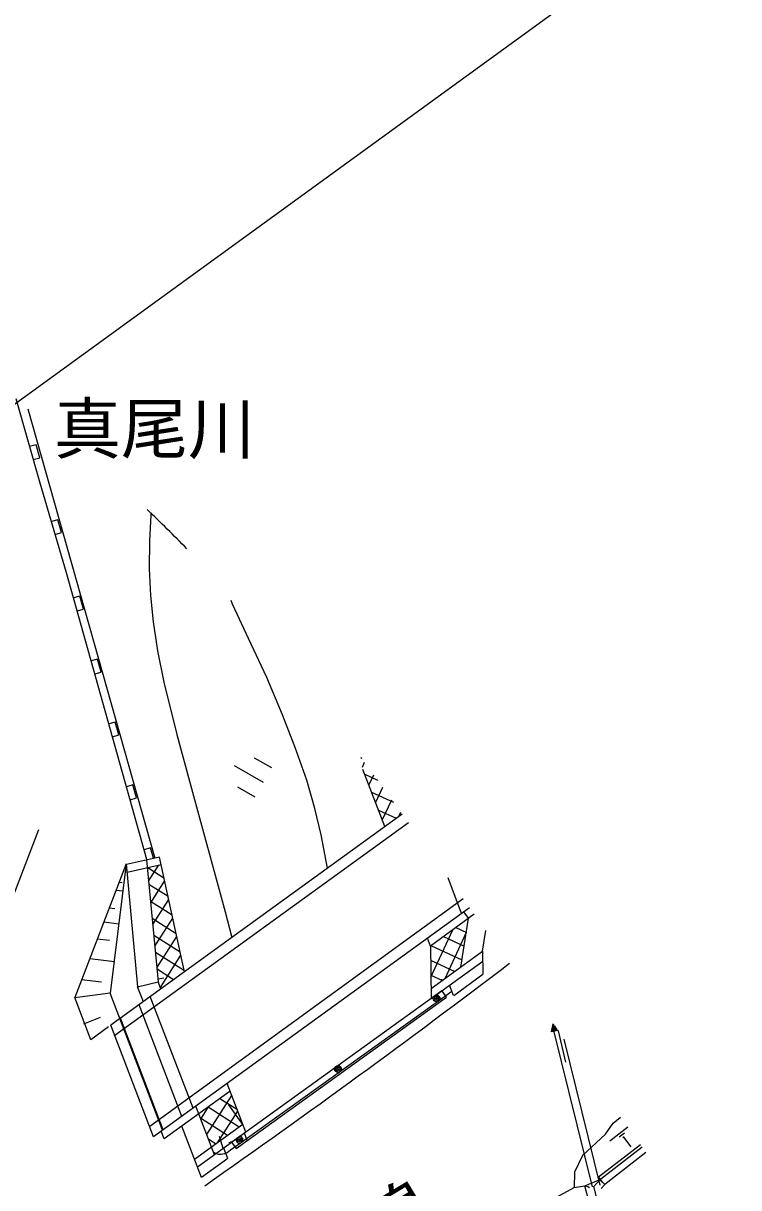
# Model space of a CAD drawing. Units: millimetres, scale not verified. Extents: x 40000 to 680004, y 20000 to 380002.
# Drawn here: x 201098 to 227762, y 276284 to 319663 of the extents above; entities that cross this region are included whole.
import ezdxf
from ezdxf.enums import TextEntityAlignment as Align

# ---------------------------------------------------------------- set-up
doc = ezdxf.new("R2010")
doc.units = ezdxf.units.MM
doc.header["$LTSCALE"] = 1000.01
doc.linetypes.add('DASHED', pattern=[7.5, 6, -1.5])
doc.layers.add('M-BGD', color=7, linetype='Continuous', lineweight=25)
doc.layers.add('M-STR-STRC', color=7, linetype='Continuous', lineweight=25)
doc.layers.add('M-BMK-HTXT', color=7, linetype='Continuous')
doc.styles.add('ＭＳ ゴシック', font='')
doc.styles.get('ＭＳ ゴシック').set_extended_font_data('MS Gothic')

msp = doc.modelspace()

# ---------------------------------------------------------------- linework, layer by layer
at = {"layer": 'M-BGD'}
for p, q in [((201724, 302531), (200829, 305674)), ((201273, 305299), (205997, 288566)), ((201577, 303961), (201336, 303893)), ((201714, 303480), (201577, 303961)), ((201473, 303412), (201714, 303480)), ((202710, 299185), (201724, 302531)), ((202386, 301168), (202146, 301098)), ((202527, 300689), (202386, 301168)), ((202288, 300618), (202527, 300689)), ((205703, 288508), (202710, 299185)), ((203211, 298321), (202971, 298254)), ((203346, 297840), (203211, 298321)), ((203106, 297772), (203346, 297840)), ((203869, 295977), (203628, 295909)), ((204004, 295495), (203869, 295977)), ((203763, 295428), (204004, 295495)), ((204526, 293633), (204285, 293565)), ((204661, 293151), (204526, 293633)), ((204420, 293084), (204661, 293151)), ((208955, 292008), (210042, 291392)), ((209698, 292305), (210350, 291935)), ((213665, 292312), (213710, 292291)), ((213737, 291953), (213821, 292137)), ((214569, 289736), (213755, 291862)), ((213822, 291689), (214304, 291467)), ((213978, 291280), (214158, 291670)), ((205183, 291288), (204942, 291221)), ((205318, 290807), (205183, 291288)), ((209082, 291217), (209734, 290848)), ((214228, 290627), (214494, 291204)), ((205077, 290740), (205318, 290807)), ((214077, 291021), (214898, 290644)), ((214478, 289974), (214830, 290738)), ((215215, 290204), (204367, 282340)), ((214333, 290353), (214998, 290047)), ((215094, 290117), (215166, 290272)), ((215449, 289880), (204515, 281954)), ((205840, 288944), (205599, 288877)), ((205949, 288557), (205840, 288944)), ((206169, 288601), (204941, 288330)), ((205695, 288496), (206128, 283953)), ((207109, 284328), (206169, 288601)), ((204935, 288355), (203015, 283375)), ((204935, 288355), (204337, 283536)), ((204935, 288355), (205359, 283774)), ((206233, 288308), (204965, 288028)), ((206341, 287817), (205743, 288200)), ((205771, 287707), (206141, 288287)), ((204669, 287666), (204788, 287651)), ((205848, 286899), (206365, 287709)), ((204556, 287371), (204806, 287340)), ((206493, 287127), (205783, 287581)), ((217496, 287041), (205809, 278569)), ((206645, 286436), (205843, 286949)), ((205925, 286091), (206517, 287018)), ((204304, 286717), (204513, 286691)), ((206797, 285746), (205903, 286317)), ((217730, 286717), (205957, 278183)), ((206002, 285283), (206669, 286327)), ((217905, 286473), (216271, 285289)), ((217407, 284506), (217693, 286320)), ((217693, 286320), (217517, 286563)), ((217684, 286313), (217692, 286309)), ((204098, 286185), (204660, 286115)), ((216290, 284124), (217103, 285892)), ((217219, 285976), (217611, 285796)), ((218217, 285094), (218340, 285870)), ((203858, 285561), (204316, 285504)), ((206949, 285055), (205963, 285685)), ((206079, 284475), (206821, 285637)), ((216271, 285289), (216160, 285579)), ((216755, 285639), (217530, 285283)), ((216821, 284081), (217611, 285800)), ((207101, 284364), (206023, 285053)), ((216271, 285280), (216277, 285293)), ((216271, 285289), (216303, 283335)), ((216290, 285303), (217448, 284770)), ((216297, 283701), (218217, 285094)), ((218217, 285094), (218231, 284239)), ((203573, 284822), (204492, 284708)), ((206207, 283748), (206973, 284946)), ((216280, 284757), (217181, 284343)), ((216303, 283335), (218223, 284727)), ((206697, 284029), (206084, 284421)), ((216289, 284203), (216717, 284006)), ((217141, 283449), (218231, 284239)), ((203274, 284046), (204009, 283955)), ((205359, 283774), (206128, 283953)), ((205573, 283215), (205359, 283774)), ((206118, 284060), (206333, 284102)), ((206229, 283690), (206128, 283953)), ((206262, 283714), (206206, 283749)), ((216655, 284052), (216714, 284029)), ((217130, 283441), (216980, 283826)), ((203015, 283375), (204333, 283547)), ((203618, 281798), (203015, 283375)), ((206293, 278426), (204337, 283536)), ((209030, 277742), (216874, 283385)), ((209389, 278370), (216699, 283629)), ((217071, 283592), (216574, 283236)), ((216874, 283385), (216699, 283629)), ((216574, 283236), (209231, 277972)), ((203356, 282395), (203977, 282633)), ((206318, 278444), (204727, 282602)), ((204280, 282278), (203618, 281798)), ((205957, 278183), (204367, 282340)), ((220779, 282088), (220849, 282391)), ((221024, 282147), (220779, 282088)), ((220796, 282164), (220813, 282096)), ((220814, 282241), (220847, 282105)), ((220832, 282317), (220881, 282113)), ((220849, 282393), (220915, 282121)), ((220904, 282314), (220949, 282129)), ((220958, 282239), (220983, 282137)), ((221012, 282164), (221017, 282146)), ((221321, 280959), (221039, 282126)), ((208811, 279881), (206354, 278100)), ((209396, 278352), (208700, 280171)), ((207938, 278262), (208871, 279723)), ((209079, 279181), (208423, 279600)), ((209285, 278642), (208757, 279370)), ((208227, 277505), (207531, 279324)), ((207715, 278843), (208006, 279297)), ((209148, 278543), (207988, 279284)), ((208333, 277953), (209093, 279142)), ((207743, 276660), (207010, 278575)), ((209285, 278642), (207484, 277337)), ((208713, 278228), (207704, 278872)), ((222792, 278274), (223079, 278688)), ((223628, 278537), (222953, 278022)), ((223079, 278688), (223360, 278908)), ((206354, 278100), (206243, 278390)), ((209396, 278352), (207595, 277047)), ((208278, 277912), (208005, 278087)), ((208394, 278200), (208554, 277718)), ((208854, 277986), (209139, 278191)), ((222792, 278274), (221934, 277479)), ((223510, 278322), (223311, 278170)), ((223496, 278185), (223447, 278147)), ((223471, 278166), (223742, 277812)), ((208719, 277368), (208571, 277755)), ((208825, 277681), (208695, 277588)), ((209231, 277972), (208825, 277681)), ((208854, 277986), (208848, 278007)), ((208854, 277986), (209030, 277742)), ((224099, 277883), (222538, 276675)), ((208719, 277368), (207743, 276660)), ((208274, 277557), (208198, 277597)), ((208369, 277527), (208274, 277557)), ((208469, 277525), (208369, 277527)), ((208602, 277546), (208469, 277525)), ((208695, 277588), (208602, 277546)), ((221934, 277479), (221637, 276865)), ((221637, 276865), (221627, 276292)), ((221627, 276292), (222025, 276357)), ((222025, 276357), (222622, 276605)), ((222994, 272722), (222025, 276357)), ((222134, 276315), (222027, 276346)), ((222360, 276324), (222591, 276576)), ((224219, 269350), (222360, 276324)), ((222538, 276675), (222691, 276477)), ((222775, 276408), (222591, 276576)), ((222637, 276256), (222775, 276408)), ((222204, 276275), (222134, 276315))]:
    msp.add_line(p, q, dxfattribs=at)
at = {"layer": 'M-BGD', "linetype": 'DASHED'}
for p, q in [((205857, 301343), (205799, 300381)), ((205859, 301427), (205857, 301343)), ((205799, 300381), (205793, 299346)), ((205793, 299346), (205842, 298347)), ((205842, 298347), (205940, 297370)), ((208900, 298022), (208844, 298155)), ((209497, 296746), (208900, 298022)), ((205940, 297370), (206105, 296290)), ((210171, 295294), (209497, 296746)), ((206105, 296290), (206338, 295122)), ((206338, 295122), (206816, 293174)), ((210760, 293905), (210171, 295294)), ((211235, 292690), (210760, 293905)), ((206816, 293174), (207329, 291287)), ((211660, 291461), (211235, 292690)), ((207329, 291287), (208617, 286559)), ((211969, 290407), (211660, 291461)), ((212202, 289436), (211969, 290407)), ((201669, 289614), (199266, 283380)), ((212432, 288187), (212202, 289436)), ((217435, 286503), (216929, 287827)), ((208617, 286559), (208875, 285609)), ((207424, 279246), (205833, 283404)), ((207005, 278942), (205414, 283100)), ((222312, 276313), (220792, 282470)), ((222604, 276385), (221262, 281818)), ((209447, 278042), (209339, 278313)), ((208854, 277986), (208761, 277952)), ((224158, 277801), (222622, 276605)), ((224305, 277598), (222775, 276408)), ((219897, 275352), (221627, 276292))]:
    msp.add_line(p, q, dxfattribs=at)
at = {"layer": 'M-BGD'}
for centre, radius in [((216502, 283337), 125), ((216502, 283337), 75), ((216502, 283337), 25), ((212830, 280706), 125), ((212830, 280706), 75), ((212830, 280706), 25), ((209158, 278074), 75), ((209158, 278074), 25)]:
    msp.add_circle(centre, radius, dxfattribs=at)
for centre, radius, start, end in [((160753, 254609), 65000, 44.40161, 46.22634), ((3511, 568481), 356502, 304.97388, 307.23452), ((209158, 278074), 125, 151.705, 92.8154)]:
    msp.add_arc(centre, radius, start, end, dxfattribs=at)
at = {"layer": 'M-STR-STRC'}
msp.add_line((186467, 295091), (229074, 326028), dxfattribs=at)

# ---------------------------------------------------------------- texts
at = {"layer": 'M-BMK-HTXT', "style": 'ＭＳ ゴシック'}
msp.add_text('真尾川', height=1833, dxfattribs=at).set_placement((205989, 303095), align=Align.BOTTOM_CENTER)
msp.add_text('一般県道三田尻港徳地線', height=1833, rotation=31.165, dxfattribs=at).set_placement((205053, 267469), align=Align.BOTTOM_CENTER)

doc.saveas('drawing.dxf')
